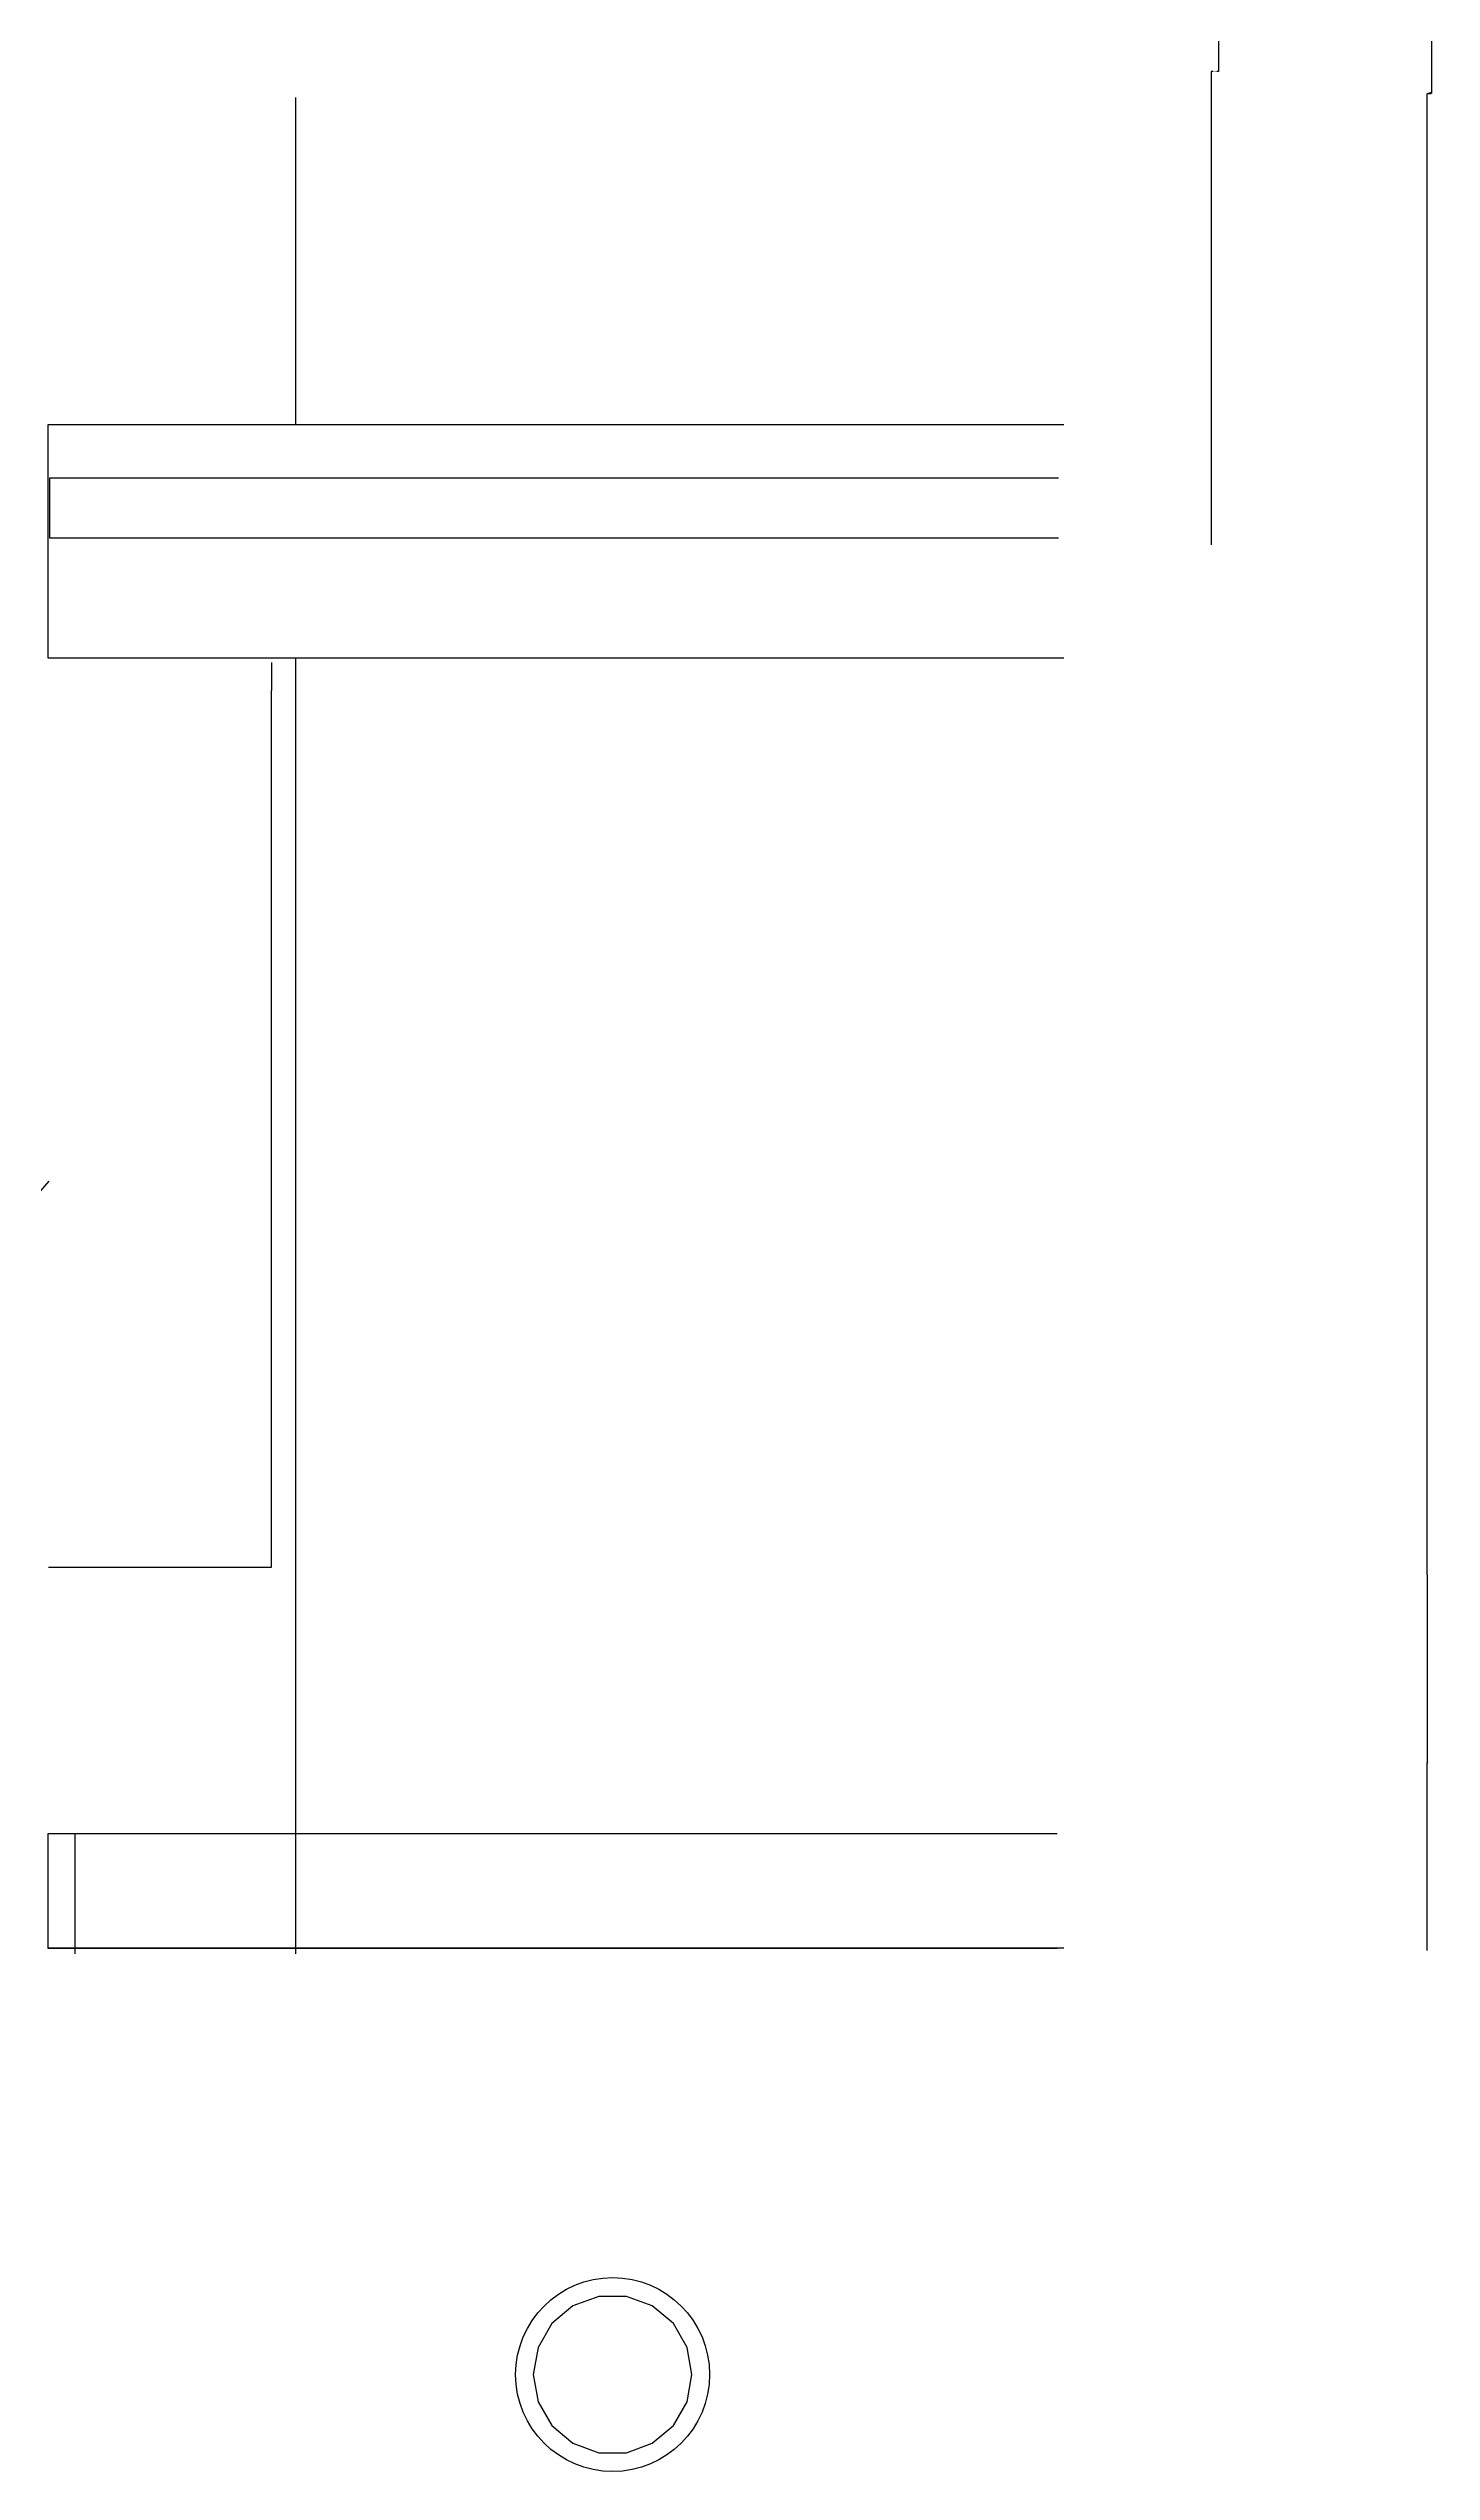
# Model space of a CAD drawing. Header units: metres. Extents: x 1426 to 4685, y 16333 to 22197.
# Drawn here: x 3116 to 4685, y 16333 to 19082 of the extents above; entities that cross this region are included whole.
import ezdxf

# ---------------------------------------------------------------- set-up
doc = ezdxf.new("R2010")
doc.units = ezdxf.units.M
doc.layers.add('PUB_DIM', color=3, linetype='Continuous')
doc.dimstyles.get("Standard").update_dxf_attribs({"dimtxt": 2.5, "dimasz": 2.5, "dimexe": 1.25, "dimexo": 0.625, "dimtad": 1, "dimcen": 2.5, "dimazin": 3, "dimtfac": 1, "dimtmove": 0, "dimatfit": 3})

# ---------------------------------------------------------------- blocks, each defined once
blk = doc.blocks.new('*D2')
for p, q in [((4443.02, 19592.26), (4443.02, 19055.45)), ((4437.075, 19055.45), (4434.88, 19055.45)), ((4435.13, 18518.64), (4435.13, 19055.45)), ((4443.27, 19055.45), (4441.075, 19055.45))]:
    blk.add_line(p, q)
at = {"layer": 'Defpoints'}
for p in [(4443.02, 19592.26), (4443.02, 19055.45), (4435.13, 18518.64)]:
    blk.add_point(p, dxfattribs=at)
at = {"layer": 'PUB_DIM', "insert": (4439.075, 19055.45), "char_height": 1, "attachment_point": 5}
blk.add_mtext('2700', dxfattribs=at)
blk = doc.blocks.new('*D3')
for p, q in [((4684.73, 20710.9), (4684.73, 19030.52)), ((4679.93, 17350.14), (4679.93, 19030.52)), ((4680.18, 19030.52), (4684.48, 19030.52))]:
    blk.add_line(p, q)
at = {"layer": 'Defpoints'}
for p in [(4684.73, 20710.9), (4679.93, 19030.52), (4679.93, 17350.14)]:
    blk.add_point(p, dxfattribs=at)
at = {"layer": 'PUB_DIM', "insert": (4682.33, 19031.645), "char_height": 1, "attachment_point": 5}
blk.add_mtext('n*2680', dxfattribs=at)
blk = doc.blocks.new('*D4')
for p, q in [((4679.93, 17350.14), (4679.93, 17136.99)), ((4679.68, 17136.99), (4679.43, 17136.99)), ((4679.93, 16923.84), (4679.93, 17136.99)), ((4679.93, 17136.99), (4679.93, 17136.99)), ((4680.18, 17136.99), (4680.43, 17136.99))]:
    blk.add_line(p, q)
at = {"layer": 'Defpoints'}
for p in [(4679.93, 17350.14), (4679.93, 17136.99), (4679.93, 16923.84)]:
    blk.add_point(p, dxfattribs=at)
at = {"layer": 'PUB_DIM', "insert": (4679.93, 17138.115), "char_height": 1, "attachment_point": 5}
blk.add_mtext('300', dxfattribs=at)

msp = doc.modelspace()

# ---------------------------------------------------------------- linework, layer by layer
for p, q in [((3396.34, 18389.94), (3396.34, 17359.72)), ((3396.34, 17359.72), (3396.34, 16920.36)), ((3146.28, 16920.16), (3146.28, 17056.52))]:
    msp.add_line(p, q)
for points in [[(3396.34, 19026.07), (3396.34, 18654.88), (3115.97, 18654.88)], [(3115.97, 18389.94), (3115.97, 18655.07), (4267.74, 18655.07)], [(3117.6, 18526.3), (3117.6, 18594.47), (4261.8, 18594.47)], [(4261.8, 18526.3), (3117.6, 18526.3)], [(4267.74, 18389.94), (3115.97, 18389.94)], [(3369.52, 18353.33), (3369.52, 18384.91)], [(3116.36, 17358.63), (3369.06, 17358.63), (3369.06, 18353.33)], [(2421.41, 17403.04), (2705.94, 17464.27), (2974.28, 17632.89), (3116.92, 17796.89)], [(3115.97, 16926.37), (3115.97, 17056.52), (4260.17, 17056.52)], [(3115.97, 16926.81), (4267.74, 16926.81)], [(4260.17, 16926.37), (3115.97, 16926.37)]]:
    msp.add_lwpolyline(points)
at = {"layer": 'PUB_DIM'}
msp.add_lwpolyline([(3846, 16442.88), (3840.57, 16473.66), (3824.94, 16500.73), (3801, 16520.82), (3771.63, 16531.51), (3740.37, 16531.51), (3711, 16520.82), (3687.06, 16500.73), (3671.43, 16473.66), (3666, 16442.88), (3671.43, 16412.1), (3687.06, 16385.03), (3711, 16364.94), (3740.37, 16354.25), (3771.63, 16354.25), (3801, 16364.94), (3824.94, 16385.03), (3840.57, 16412.1), (3846, 16442.88)], dxfattribs=at)
msp.add_circle((3756, 16442.88), 110, dxfattribs=at)

# ---------------------------------------------------------------- dimensions: what is measured, and where the dimension line sits
for base, p1, p2, text, picture, middle in [((4679.93, 19030.52), (4679.93, 17350.14), (4684.73, 20710.9), 'n*2680', '*D3', (4682.33, 19031.645)), ((4443.02, 19055.45), (4443.02, 19592.26), (4435.13, 18518.64), '2700', '*D2', (4439.075, 19055.45)), ((4679.93, 17136.99), (4679.93, 16923.84), (4679.93, 17350.14), '300', '*D4', (4679.93, 17138.115))]:
    dim = msp.add_linear_dim(base=base, p1=p1, p2=p2, text=text, dimstyle='Standard', dxfattribs=at)
    dim.commit()
    dim.dimension.update_dxf_attribs({"geometry": picture, "text_midpoint": middle})

doc.saveas('drawing.dxf')
